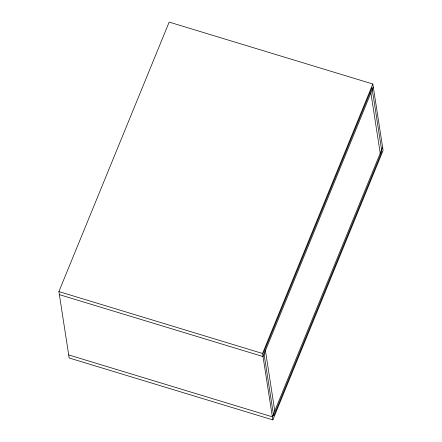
<?xml version="1.0" encoding="UTF-8"?>
<svg xmlns="http://www.w3.org/2000/svg" width="442" height="442" viewBox="0 0 442 442"><rect width="100%" height="100%" fill="white"/><g stroke="black" fill="none" stroke-linecap="round" stroke-linejoin="round"><path stroke-width="0.66" d="M58.896 291.576L169.17 22.1L372.821 84.008L383.103 150.424L272.83 419.9L69.179 357.992L58.896 291.576L262.548 353.484L272.83 419.9M262.548 353.484L372.821 84.008M373.297 87.074L263.023 356.55L59.372 294.643M382.628 147.357L272.355 416.834L68.703 354.926M370.888 92.969L380.219 153.252M265.432 350.655L274.769 410.938M371.993 87.847L263.786 352.274L273.659 416.06L381.866 151.634L371.993 87.847"/></g></svg>
